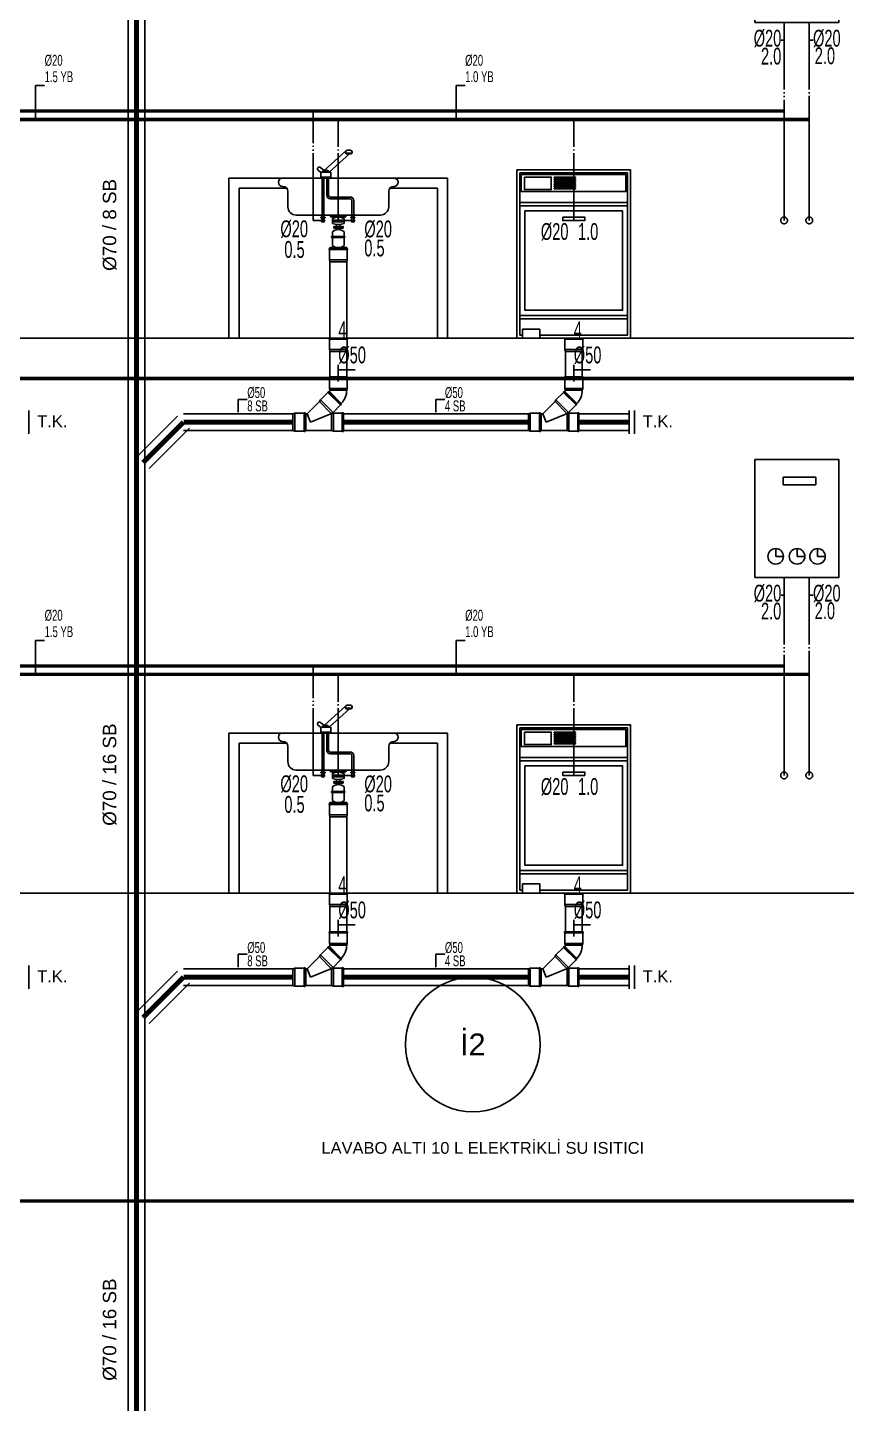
# Model space of a CAD drawing. Header units: centimetres. Extents: x -3952 to 22702, y 13298 to 16732.
# Drawn here: x 18395 to 18882, y 15197 to 16015 of the extents above; entities that cross this region are included whole.
import ezdxf
from ezdxf.enums import TextEntityAlignment as Align

# ---------------------------------------------------------------- set-up
doc = ezdxf.new("R2010")
doc.units = ezdxf.units.CM
for name, pattern in [('BASMA HATTI', [31, 25, -6]), ('PIS', [38, 30, -8]), ('SICAK', [4.6, 4, -0.15, 0.075, -0.15, 0.075, -0.15]), ('SOGUK', [4.375, 4, -0.15, 0.075, -0.15])]:
    doc.linetypes.add(name, pattern=pattern)
for name, color, linetype in [('MTY-CIHAZ', 135, 'Continuous'), ('MTY-PIS-SU-BORUSU', 6, 'PIS'), ('MTY-PISSU-CAP', 211, 'Continuous'), ('MTY-PISSU-KOLONNO', 211, 'Continuous'), ('MTY-PVC', 43, 'Continuous'), ('MTY-SEMA', 8, 'Continuous'), ('MTY-SICAKSU-BORU', 1, 'BASMA HATTI'), ('MTY-SOGUKSU-BORU', 5, 'Continuous'), ('MTY-TEFRIS', 15, 'Continuous'), ('MTY-TEMIZSU-CAP', 101, 'Continuous'), ('MTY-YUK-BIRIMI', 7, 'Continuous')]:
    doc.layers.add(name, color=color, linetype=linetype)
doc.styles.add('CAP', font='wturkce.SHX', dxfattribs={"width": 0.65})
doc.styles.add('MTY_CAP', font='wturkce.SHX', dxfattribs={"width": 0.65, "height": 20})
doc.styles.add('ROTAS', font='arial.ttf')

# ---------------------------------------------------------------- blocks, each defined once
blk = doc.blocks.new('EVIYE1 KOLON')
at = {"layer": 'MTY-PVC', "color": 43}
for p, q in [((-5.5, 53.32), (-5.5, 52.72)), ((-5.03, 53.32), (-5.5, 53.32)), ((-5.3, 52.72), (-5.5, 52.72)), ((5.3, 52.72), (-5.3, 52.72)), ((-5.3, 52.72), (-5.3, 46.46)), ((5, 53.32), (-5.03, 53.32)), ((5, 53.81), (-5, 53.81)), ((-5, 53.81), (-5, 53.32)), ((5.5, 53.32), (4.97, 53.32)), ((5, 53.81), (5, 53.32)), ((5.5, 52.72), (5.3, 52.72)), ((5.3, 52.72), (5.3, 46.46)), ((5.5, 53.32), (5.5, 52.72)), ((5.3, 46.46), (-5.3, 46.46)), ((-5.3, 46.46), (-5, 45.32)), ((5, 45.32), (-5, 45.32)), ((-5, 45.32), (-5, 0)), ((5.3, 46.46), (5, 45.32)), ((5, 45.32), (5, 0))]:
    blk.add_line(p, q, dxfattribs=at)
at = {"layer": 'MTY-SICAKSU-BORU', "linetype": 'SICAK', "ltscale": 10}
for p, q in [((-15, 69.92), (-15, 135)), ((-9.13, 69.92), (-15, 69.92))]:
    blk.add_line(p, q, dxfattribs=at)
at = {"layer": 'MTY-SOGUKSU-BORU', "linetype": 'SOGUK', "ltscale": 10}
for p, q in [((0, 70), (0, 130)), ((9.14, 69.92), (0, 70))]:
    blk.add_line(p, q, dxfattribs=at)
at = {"layer": 'MTY-TEFRIS', "color": 4}
for p, q in [((4.33, 111.2), (-8.43, 99.61)), ((6.58, 109.64), (-5.44, 98.72)), ((4.2, 109.98), (4.29, 110.82)), ((4.2, 109.98), (6.23, 109.98)), ((4.58, 109.98), (4.58, 109.64)), ((7.82, 109.98), (4.58, 109.98)), ((4.58, 109.64), (7.82, 109.64)), ((5.28, 111.72), (6.23, 111.72)), ((7.17, 111.72), (6.23, 111.72)), ((8.25, 109.98), (6.23, 109.98)), ((7.82, 109.64), (7.82, 109.98)), ((8.25, 109.98), (8.16, 110.82)), ((-11.94, 101.4), (-12.12, 101.2)), ((-12.01, 99.79), (-10.45, 98.47)), ((-8.36, 99.67), (-10.53, 101.52)), ((-4.38, 98.72), (-10.45, 98.72)), ((-10.45, 95.77), (-10.45, 98.72)), ((-9.34, 98.78), (-9.41, 98.72)), ((-8.36, 99.62), (-7.41, 99.62)), ((-6.47, 99.62), (-7.41, 99.62)), ((-4.38, 95.77), (-4.38, 98.72)), ((33.13, 95.2), (-33.13, 95.2)), ((-33.13, 90.2), (-33, 90.2)), ((-10.45, 95.77), (-4.38, 95.77)), ((-10, 95.77), (-10, 95.39)), ((-10, 95.39), (-4.8, 95.39)), ((-9.63, 95.39), (-9.63, 71.96)), ((-8.63, 95.39), (-8.63, 71.96)), ((-6.76, 95.39), (-6.76, 84.89)), ((-5.76, 95.39), (-5.76, 84.89)), ((-4.8, 95.39), (-4.8, 95.77)), ((33.13, 90.2), (33, 90.2)), ((-30, 87.2), (-30, 78.16)), ((-4.76, 83.89), (7.14, 83.89)), ((-4.76, 82.89), (7.14, 82.89)), ((8.14, 81.89), (8.14, 71.96)), ((9.14, 81.89), (9.14, 71.96)), ((30, 78.16), (30, 87.2)), ((-25, 73.16), (25, 73.16)), ((-10.38, 71.96), (-10.38, 71.58)), ((-9.13, 71.96), (-10.38, 71.96)), ((-10.38, 71.58), (-9.13, 71.58)), ((-9.63, 71.58), (-9.63, 69.92)), ((-9.63, 69.92), (-8.63, 69.92)), ((-9.13, 71.96), (-7.87, 71.96)), ((-7.87, 71.58), (-9.13, 71.58)), ((-8.63, 71.58), (-8.63, 69.92)), ((-7.87, 71.96), (-7.87, 71.58)), ((4.54, 73.16), (-4.54, 73.16)), ((-4.54, 73.16), (-4.54, 72.09)), ((-4.54, 72.09), (0, 72.09)), ((-3.49, 68.17), (-3.49, 71.17)), ((3.49, 70.09), (-3.49, 70.09)), ((3.49, 69.1), (-3.49, 69.1)), ((-2.75, 65.33), (-2.75, 66.46)), ((-2.75, 66.46), (2.86, 66.46)), ((2.86, 65.93), (-2.75, 65.93)), ((-1, 72.09), (-1, 71.78)), ((-1, 67.56), (-1, 66.46)), ((4.54, 72.09), (0, 72.09)), ((1, 72.09), (1, 71.78)), ((1, 67.56), (1, 66.46)), ((2.86, 66.46), (2.86, 65.33)), ((3.49, 68.17), (3.49, 71.17)), ((4.54, 73.16), (4.54, 72.09)), ((7.38, 71.96), (7.38, 71.58)), ((8.64, 71.96), (7.38, 71.96)), ((7.38, 71.58), (8.64, 71.58)), ((8.14, 71.58), (8.14, 69.92)), ((9.14, 69.92), (8.14, 69.92)), ((8.64, 71.96), (9.9, 71.96)), ((9.9, 71.58), (8.64, 71.58)), ((9.14, 71.58), (9.14, 69.92)), ((9.9, 71.96), (9.9, 71.58)), ((-3.95, 59.82), (-3.95, 60.41)), ((-3.95, 60.41), (3.82, 60.41)), ((3.82, 59.82), (-3.95, 59.82)), ((-3.49, 60.41), (-3.49, 63.23)), ((-3.49, 55.1), (-3.49, 59.82)), ((2.86, 65.33), (-2.75, 65.33)), ((-1, 65.33), (-1, 64.49)), ((1, 65.33), (1, 64.49)), ((3.49, 60.41), (3.49, 63.23)), ((3.49, 55.1), (3.49, 59.82)), ((3.82, 60.41), (3.82, 59.82))]:
    blk.add_line(p, q, dxfattribs=at)
at = {"layer": 'MTY-TEFRIS', "color": 2}
for p, q in [((-65, 95.2), (-65, 0)), ((59.11, 95.2), (-65, 95.2)), ((59.11, 95.2), (65, 95.2)), ((65, 95.2), (65, 0)), ((-59, 89.2), (-59, 0)), ((-30.76, 89.2), (-59, 89.2)), ((56.74, 89.2), (30.76, 89.2)), ((56.74, 89.2), (59, 89.2)), ((59, 89.2), (59, 0))]:
    blk.add_line(p, q, dxfattribs=at)
at = {"layer": 'MTY-TEFRIS', "color": 4}
for centre, radius, start, end in [((5.28, 110.72), 1, 90, 174.07007), ((7.17, 110.72), 1, 5.92993, 90), ((-11.36, 100.55), 1, 139.57371, 229.57371), ((-11.18, 100.76), 1, 49.57371, 139.57371), ((-8.36, 98.62), 1, 90, 174.07007), ((-6.47, 98.62), 1, 5.92993, 90), ((-33.13, 92.7), 2.5, 90, 270), ((-33, 87.2), 3, 0, 90), ((33, 87.2), 3, 90, 180), ((33.13, 92.7), 2.5, 270, 90), ((-4.76, 84.89), 2, 180, 270), ((-4.76, 84.89), 1, 180, 270), ((7.14, 81.89), 2, 0, 90), ((7.14, 81.89), 1, 0, 90), ((-25, 78.16), 5, 180, 270), ((25, 78.16), 5, 270, 0), ((-9.13, 69.92), 1, 119.88579, 60.11421), ((-9.13, 70), 0.506, 189.04535, 350.95465), ((0, 62.3), 9.53, 68.53271, 111.46729), ((0, 77.03), 9.53, 248.53271, 291.46729), ((8.64, 69.92), 1, 119.88579, 60.11421), ((8.64, 70), 0.506, 189.04535, 350.95465), ((0, 59.16), 5.35, 49.37058, 130.62942), ((0, 59.16), 5.35, 229.37058, 310.62942)]:
    blk.add_arc(centre, radius, start, end, dxfattribs=at)
at = {"layer": 'MTY-PISSU-CAP', "lineweight": -3, "ltscale": 100, "style": 'CAP', "width": 0.65}
blk.add_attdef('PSCP', text='', height=10, dxfattribs=at).set_placement((0, -10), align=Align.MIDDLE_LEFT)
at = {"layer": 'MTY-TEMIZSU-CAP', "color": 101, "style": 'CAP', "width": 0.65}
blk.add_attdef('SCCP', text='', height=10, dxfattribs=at).set_placement((-18, 65), align=Align.MIDDLE_RIGHT)
blk.add_attdef('SOCP', text='', height=10, dxfattribs=at).set_placement((15.46, 64.92), align=Align.MIDDLE_LEFT)
at = {"layer": 'MTY-YUK-BIRIMI', "color": 101, "style": 'CAP', "width": 0.65}
blk.add_attdef('SC', text='', height=10, dxfattribs=at).set_placement((-20, 52.74), align=Align.MIDDLE_RIGHT)
blk.add_attdef('SO', text='', height=10, dxfattribs=at).set_placement((15.46, 53.61), align=Align.MIDDLE_LEFT)
at = {"layer": 'MTY-YUK-BIRIMI', "color": 211, "lineweight": -3, "ltscale": 100, "style": 'CAP', "width": 0.65}
blk.add_attdef('PS', text='', height=10, dxfattribs=at).set_placement((0, 5), align=Align.MIDDLE_LEFT)
blk = doc.blocks.new('PVC CATAL SAG')
at = {"layer": 'MTY-PISSU-CAP', "lineweight": -3, "ltscale": 100}
for p, q in [((0, -15.84), (0, -25.84)), ((10, -18.89), (0, -18.89))]:
    blk.add_line(p, q, dxfattribs=at)
at = {"layer": 'MTY-PVC', "color": 43}
for p, q in [((-5.5, 0), (-5.5, -0.6)), ((5.5, 0), (-5.5, 0)), ((-5.3, -0.6), (-5.5, -0.6)), ((5.3, -0.6), (-5.3, -0.6)), ((-5.3, -0.6), (-5.3, -6.85)), ((5.3, -6.85), (-5.3, -6.85)), ((-5.3, -6.85), (-5, -7.99)), ((5, -7.99), (-5, -7.99)), ((-5, -7.99), (-5, -22.87)), ((5.3, -6.85), (5, -7.99)), ((5, -7.99), (5, -22.87)), ((5.5, -0.6), (5.3, -0.6)), ((5.3, -0.6), (5.3, -6.85)), ((5.5, 0), (5.5, -0.6)), ((-5.5, -23.03), (-5.5, -23.63)), ((-5.5, -23.03), (-4.97, -23.03)), ((-5.5, -23.63), (-5.3, -23.63)), ((-5.3, -23.63), (5.3, -23.63)), ((-5.3, -23.63), (-5.3, -29.88)), ((-5, -23.03), (5.03, -23.03)), ((5.03, -23.03), (5.5, -23.03)), ((5.3, -23.63), (5.5, -23.63)), ((5.3, -23.63), (5.3, -29.88)), ((5.5, -23.03), (5.5, -23.63)), ((-6.17, -32.27), (-10.59, -36.69)), ((-5.88, -31.7), (-6.31, -32.13)), ((-5.88, -31.7), (-6.31, -32.13)), ((-6.31, -32.13), (-6.17, -32.27)), ((-6.31, -32.13), (-6.17, -32.27)), ((-6.17, -32.27), (1.33, -39.76)), ((-5.88, -31.7), (-5.58, -32.01)), ((-5.88, -31.7), (-5.58, -32.01)), ((-5.29, -31.73), (-5.58, -32.01)), ((-5.58, -32.01), (1.54, -39.13)), ((-5.3, -29.88), (5.3, -29.88)), ((-5.3, -29.88), (-5, -31.02)), ((-5.29, -31.73), (1.78, -38.8)), ((-5, -31.02), (5, -31.02)), ((5.3, -29.88), (5, -31.02)), ((-11.15, -37.73), (-18.46, -45)), ((-10.59, -36.69), (-11.15, -37.73)), ((-11.15, -37.73), (-4.14, -44.75)), ((-10.59, -36.69), (-3.09, -44.18)), ((1.33, -39.76), (-3.09, -44.18)), ((1.33, -39.76), (1.47, -39.9)), ((1.33, -39.76), (1.47, -39.9)), ((1.89, -39.48), (1.47, -39.9)), ((1.89, -39.48), (1.47, -39.9)), ((1.78, -38.8), (1.5, -39.08)), ((1.5, -39.08), (1.89, -39.48)), ((1.5, -39.08), (1.89, -39.48)), ((-25.86, -44.7), (-27, -45)), ((-27, -55), (-27, -45)), ((-25.86, -55.3), (-25.86, -44.7)), ((-20.33, -44.7), (-25.86, -44.7)), ((-19.73, -44.5), (-20.33, -44.5)), ((-20.33, -44.7), (-20.33, -44.5)), ((-20.33, -55.3), (-20.33, -44.7)), ((-19.73, -45), (-19.73, -44.5)), ((-19.73, -55), (-19.73, -45)), ((-19.33, -45), (-19.73, -45)), ((-18.46, -45), (-19.33, -45)), ((-19.33, -45), (-19.33, -55)), ((-19.33, -45), (-19.33, -55)), ((-19.33, -55), (-19.33, -45)), ((-19.33, -45), (-19.33, -55)), ((-16.5, -50), (-18.46, -45)), ((-4.43, -45), (-16.5, -50)), ((-4.14, -44.75), (-4.43, -45)), ((-4.02, -45), (-4.42, -45)), ((-3.09, -44.18), (-4.14, -44.75)), ((-2.88, -44.7), (-4.02, -45)), ((-4.02, -45), (-4.02, -55)), ((2.4, -44.7), (-2.88, -44.7)), ((-2.88, -44.7), (-2.88, -55.3)), ((3, -44.5), (2.4, -44.5)), ((2.4, -44.5), (2.4, -44.7)), ((2.4, -44.7), (2.4, -55.3)), ((3, -44.5), (3, -45)), ((3, -45), (3, -55)), ((-25.86, -55.3), (-27, -55)), ((-20.33, -55.3), (-25.86, -55.3)), ((-20.33, -55.5), (-20.33, -55.3)), ((-19.73, -55.5), (-20.33, -55.5)), ((-19.73, -55.5), (-19.73, -55)), ((-19.33, -55), (-19.73, -55)), ((-4.02, -55), (-19.33, -55)), ((-2.88, -55.3), (-4.02, -55)), ((2.4, -55.3), (-2.88, -55.3)), ((2.4, -55.3), (2.4, -55.5)), ((3, -55.5), (2.4, -55.5)), ((3, -55), (3, -55.5))]:
    blk.add_line(p, q, dxfattribs=at)
for radius in [1, 11]:
    blk.add_arc((-6, -31.02), radius, 315, 0, dxfattribs=at)
blk = doc.blocks.new('BULASIK MAKINASI1 KOLON')
at = {"layer": 'MTY-SOGUKSU-BORU', "linetype": 'SOGUK', "ltscale": 10}
blk.add_line((0, 70), (0, 130), dxfattribs=at)
at = {"layer": 'MTY-TEFRIS', "color": 4}
for p, q in [((-32.01, 80.72), (32.01, 80.72)), ((-32.01, 78.63), (32.01, 78.63)), ((-32.01, 13.53), (32.01, 13.53)), ((-32.01, 11.44), (32.01, 11.44))]:
    blk.add_line(p, q, dxfattribs=at)
for points in [[(-33.81, 100), (33.81, 100), (33.81, 0), (-33.81, 0)], [(-20.26, 5.42), (-30.48, 5.42), (-30.48, 0), (-20.26, 0)]]:
    blk.add_lwpolyline(points, close=True, dxfattribs=at)
blk.add_lwpolyline([(-30.48, 1.8), (-32.01, 1.8), (-32.01, 98.2), (32.01, 98.2), (32.01, 1.8), (-20.26, 1.8)], dxfattribs=at)
at = {"layer": 'MTY-TEFRIS', "color": 2}
for points in [[(-31.19, 97.28), (30.96, 97.28), (30.96, 87.1), (-31.19, 87.1)], [(-29.31, 95.74), (-13.38, 95.74), (-13.38, 88.32), (-29.31, 88.32)], [(-11.61, 95.74), (0.92, 95.74), (0.92, 95.26), (-11.61, 95.26)], [(-11.61, 94.44), (0.92, 94.44), (0.92, 93.96), (-11.61, 93.96)], [(-11.61, 93.13), (0.92, 93.13), (0.92, 92.66), (-11.61, 92.66)], [(-11.61, 91.83), (0.92, 91.83), (0.92, 91.35), (-11.61, 91.35)], [(-11.61, 90.52), (0.92, 90.52), (0.92, 90.05), (-11.61, 90.05)], [(-11.61, 89.22), (0.92, 89.22), (0.92, 88.74), (-11.61, 88.74)], [(-29.02, 75.63), (29.02, 75.63), (29.02, 16.53), (-29.02, 16.53)], [(-6.53, 71.95), (6.53, 71.95), (6.53, 69.94), (-6.53, 69.94)]]:
    blk.add_lwpolyline(points, close=True, dxfattribs=at)
at = {"layer": 'MTY-PISSU-CAP', "lineweight": -3, "ltscale": 100, "style": 'CAP', "width": 0.65}
blk.add_attdef('PSCP', text='', height=10, dxfattribs=at).set_placement((0, -10), align=Align.MIDDLE_LEFT)
at = {"layer": 'MTY-TEMIZSU-CAP', "color": 101, "style": 'CAP', "width": 0.65}
blk.add_attdef('SOCP', text='', height=10, dxfattribs=at).set_placement((-3.17, 63.4), align=Align.MIDDLE_RIGHT)
at = {"layer": 'MTY-YUK-BIRIMI', "color": 101, "style": 'CAP', "width": 0.65}
blk.add_attdef('SO', text='', height=10, dxfattribs=at).set_placement((2.5, 63.4), align=Align.MIDDLE_LEFT)
at = {"layer": 'MTY-YUK-BIRIMI', "color": 211, "lineweight": -3, "ltscale": 100, "style": 'CAP', "width": 0.65}
blk.add_attdef('PS', text='', height=10, dxfattribs=at).set_placement((0, 5), align=Align.MIDDLE_LEFT)
blk = doc.blocks.new('MTY-PIS SU CAP SB')
at = {"layer": 'MTY-PISSU-CAP'}
for p, q in [((0.83, 1.17), (0, 1.17)), ((0, 1.17), (0, 0))]:
    blk.add_line(p, q, dxfattribs=at)
at = {"layer": 'MTY-PISSU-CAP', "style": 'MTY_CAP', "width": 0.65}
blk.add_attdef('PSCP_001', (0.83, 1.29), '', height=1, dxfattribs=at)
at = {"layer": 'MTY-YUK-BIRIMI', "color": 211, "style": 'MTY_CAP', "width": 0.65}
blk.add_attdef('PS_001', (0.83, 0.07), '', height=1, dxfattribs=at)
blk = doc.blocks.new('KOMBI1 KOLON')
at = {"layer": 'MTY-SICAKSU-BORU', "linetype": 'SICAK', "ltscale": 10}
for p in [(-15, 187.75), (-15, 135)]:
    blk.add_line(p, (-15, 70), dxfattribs=at)
blk.add_circle((-15, 70), 2, dxfattribs=at)
at = {"layer": 'MTY-SOGUKSU-BORU', "linetype": 'SOGUK', "ltscale": 10}
for p in [(0, 187.75), (0, 130)]:
    blk.add_line(p, (0, 70), dxfattribs=at)
blk.add_circle((0, 70), 2, dxfattribs=at)
at = {"layer": 'MTY-TEFRIS'}
for p, q in [((-19.97, 204.84), (-19.97, 200.22)), ((-7.25, 204.84), (-7.25, 200.22)), ((4.91, 204.84), (4.91, 200.22)), ((-19.97, 200.22), (-15.35, 200.22)), ((-7.25, 200.22), (-2.63, 200.22)), ((4.91, 200.22), (9.54, 200.22))]:
    blk.add_line(p, q, dxfattribs=at)
for points in [[(-32.4, 187.75), (17.6, 187.75), (17.6, 257.75), (-32.4, 257.75)], [(-15.48, 247.28), (3.88, 247.28), (3.88, 242.83), (-15.48, 242.83)]]:
    blk.add_lwpolyline(points, close=True, dxfattribs=at)
for centre in [(-19.97, 200.22), (-7.25, 200.22), (4.91, 200.22)]:
    blk.add_circle(centre, 4.62, dxfattribs=at)
at = {"layer": 'MTY-TEMIZSU-CAP', "color": 101}
for p, q in [((-15, 177.16), (-16.63, 177.16)), ((0, 177.16), (2.22, 177.16))]:
    blk.add_line(p, q, dxfattribs=at)
at = {"layer": 'MTY-TEMIZSU-CAP', "color": 101, "style": 'CAP', "width": 0.65}
blk.add_attdef('SCCP', text='', height=10, dxfattribs=at).set_placement((-16.63, 178.35), align=Align.MIDDLE_RIGHT)
blk.add_attdef('SOCP', text='', height=10, dxfattribs=at).set_placement((2.22, 178.34), align=Align.MIDDLE_LEFT)
at = {"layer": 'MTY-YUK-BIRIMI', "color": 101, "style": 'CAP', "width": 0.65}
blk.add_attdef('SC', text='', height=10, dxfattribs=at).set_placement((-16.63, 167.7), align=Align.MIDDLE_RIGHT)
blk.add_attdef('SO', text='', height=10, dxfattribs=at).set_placement((3.25, 167.91), align=Align.MIDDLE_LEFT)
blk = doc.blocks.new('MTY-TEMIZ SU CAP MB')
at = {"layer": 'MTY-TEMIZSU-CAP'}
for p, q in [((0.83, 3.1), (0, 3.1)), ((0, 3.1), (0, 0))]:
    blk.add_line(p, q, dxfattribs=at)
at = {"layer": 'MTY-TEMIZSU-CAP', "style": 'MTY_CAP', "width": 0.65}
for tag, p in [('SOCP_001', (0.83, 4.92)), ('SCCP_001', (0.83, 1.92))]:
    blk.add_attdef(tag, p, '', height=1, dxfattribs=at)
at = {"layer": 'MTY-YUK-BIRIMI', "color": 101, "style": 'MTY_CAP', "width": 0.65}
for tag, p in [('SO_001', (0.83, 3.42)), ('SC_001', (0.83, 0.42))]:
    blk.add_attdef(tag, p, '', height=1, dxfattribs=at)

msp = doc.modelspace()

# ---------------------------------------------------------------- linework, layer by layer
at = {"layer": 'MTY-PIS-SU-BORUSU', "const_width": 3}
for points in [[(18460, 15039.5), (18460, 16270)], [(18488, 15780), (18464, 15756)], [(18488, 15780), (18553, 15780)], [(18583, 15780), (18693, 15780)], [(18723, 15780), (18753, 15780)], [(18488, 15450), (18464, 15426)], [(18488, 15450), (18553, 15450)], [(18583, 15450), (18693, 15450)], [(18723, 15450), (18753, 15450)]]:
    msp.add_lwpolyline(points, dxfattribs=at)
at = {"layer": 'MTY-PISSU-KOLONNO'}
msp.add_circle((18660, 15410), 40, dxfattribs=at)
at = {"layer": 'MTY-PVC'}
for p, q in [((18455, 15039.5), (18455, 16270)), ((18465, 15039.5), (18465, 16270)), ((18396, 15773), (18396, 15787)), ((18484.46, 15783.54), (18460.46, 15759.54)), ((18488, 15785), (18553, 15785)), ((18583, 15785), (18693, 15785)), ((18723, 15785), (18753, 15785)), ((18753, 15773), (18753, 15787)), ((18756, 15773), (18756, 15787)), ((18491.54, 15776.46), (18467.54, 15752.46)), ((18488, 15775), (18553, 15775)), ((18583, 15775), (18693, 15775)), ((18723, 15775), (18753, 15775)), ((18396, 15443), (18396, 15457)), ((18753, 15443), (18753, 15457)), ((18756, 15443), (18756, 15457)), ((18484.46, 15453.54), (18460.46, 15429.54)), ((18488, 15455), (18553, 15455)), ((18583, 15455), (18693, 15455)), ((18723, 15455), (18753, 15455)), ((18491.54, 15446.46), (18467.54, 15422.46)), ((18488, 15445), (18553, 15445)), ((18583, 15445), (18693, 15445)), ((18723, 15445), (18753, 15445))]:
    msp.add_line(p, q, dxfattribs=at)
at = {"layer": 'MTY-SEMA'}
for points in [[(17040, 15830), (20590, 15830)], [(17040, 15500), (20590, 15500)]]:
    msp.add_lwpolyline(points, dxfattribs=at)
at = {"layer": 'MTY-SICAKSU-BORU', "const_width": 2}
for points in [[(18845, 15965), (17785, 15965)], [(18845, 15635), (17785, 15635)]]:
    msp.add_lwpolyline(points, dxfattribs=at)
at = {"layer": 'MTY-SOGUKSU-BORU', "const_width": 2}
for points in [[(17680, 15960), (18860, 15960)], [(17340, 15275), (17340, 15806), (19128, 15806), (19128, 15630), (19190, 15630)], [(17680, 15630), (18860, 15630)], [(17420, 15275), (17420, 15317), (19140, 15317), (19140, 15300), (19190, 15300)]]:
    msp.add_lwpolyline(points, dxfattribs=at)

# ---------------------------------------------------------------- block references
at = {"layer": 'MTY-TEFRIS'}
for name, p, values in [('KOMBI1 KOLON', (18860, 15830), {'SO': '2.0', 'SOCP': 'Ø20', 'SC': '2.0', 'SCCP': 'Ø20'}), ('EVIYE1 KOLON', (18580, 15830), {'SO': '0.5', 'SOCP': 'Ø20', 'SC': '0.5', 'SCCP': 'Ø20', 'PSCP': 'Ø50', 'PS': '4'}), ('BULASIK MAKINASI1 KOLON', (18720, 15830), {'SO': '1.0', 'SOCP': 'Ø20', 'PSCP': 'Ø50', 'PS': '4'}), ('KOMBI1 KOLON', (18860, 15500), {'SO': '2.0', 'SOCP': 'Ø20', 'SC': '2.0', 'SCCP': 'Ø20'}), ('EVIYE1 KOLON', (18580, 15500), {'SO': '0.5', 'SOCP': 'Ø20', 'SC': '0.5', 'SCCP': 'Ø20', 'PSCP': 'Ø50', 'PS': '4'}), ('BULASIK MAKINASI1 KOLON', (18720, 15500), {'SO': '1.0', 'SOCP': 'Ø20', 'PSCP': 'Ø50', 'PS': '4'})]:
    msp.add_blockref(name, p, dxfattribs=at).add_auto_attribs(values)
ref = msp.add_blockref('MTY-TEMIZ SU CAP MB', (18400, 15960), dxfattribs=dict(at, xscale=6.5, yscale=6.5))
ref.add_attrib('SO_001', '1.5 YB', (18405.42, 15982.21), dxfattribs={"layer": 'MTY-YUK-BIRIMI', "color": 101, "height": 6.5, "style": 'MTY_CAP', "width": 0.65})
ref.add_attrib('SOCP_001', 'Ø20', (18405.42, 15991.96), dxfattribs={"layer": 'MTY-TEMIZSU-CAP', "height": 6.5, "style": 'MTY_CAP', "width": 0.65})
ref = msp.add_blockref('MTY-TEMIZ SU CAP MB', (18650, 15960), dxfattribs=dict(at, xscale=6.5, yscale=6.5))
ref.add_attrib('SO_001', '1.0 YB', (18655.42, 15982.21), dxfattribs={"layer": 'MTY-YUK-BIRIMI', "color": 101, "height": 6.5, "style": 'MTY_CAP', "width": 0.65})
ref.add_attrib('SOCP_001', 'Ø20', (18655.42, 15991.96), dxfattribs={"layer": 'MTY-TEMIZSU-CAP', "height": 6.5, "style": 'MTY_CAP', "width": 0.65})
for p in [(18580, 15830), (18720, 15830), (18580, 15500), (18720, 15500)]:
    msp.add_blockref('PVC CATAL SAG', p, dxfattribs=at)
at = {"layer": 'MTY-TEFRIS', "xscale": 6.5, "yscale": 6.5}
for p, values in [((18520.5, 15786), {'PSCP_001': 'Ø50', 'PS_001': '8 SB'}), ((18638, 15786), {'PSCP_001': 'Ø50', 'PS_001': '4 SB'}), ((18520.5, 15456), {'PSCP_001': 'Ø50', 'PS_001': '8 SB'}), ((18638, 15456), {'PSCP_001': 'Ø50', 'PS_001': '4 SB'})]:
    msp.add_blockref('MTY-PIS SU CAP SB', p, dxfattribs=at).add_auto_attribs(values)
at = {"layer": 'MTY-TEFRIS'}
ref = msp.add_blockref('MTY-TEMIZ SU CAP MB', (18400, 15630), dxfattribs=dict(at, xscale=6.5, yscale=6.5))
ref.add_attrib('SO_001', '1.5 YB', (18405.42, 15652.21), dxfattribs={"layer": 'MTY-YUK-BIRIMI', "color": 101, "height": 6.5, "style": 'MTY_CAP', "width": 0.65})
ref.add_attrib('SOCP_001', 'Ø20', (18405.42, 15661.96), dxfattribs={"layer": 'MTY-TEMIZSU-CAP', "height": 6.5, "style": 'MTY_CAP', "width": 0.65})
ref = msp.add_blockref('MTY-TEMIZ SU CAP MB', (18650, 15630), dxfattribs=dict(at, xscale=6.5, yscale=6.5))
ref.add_attrib('SO_001', '1.0 YB', (18655.42, 15652.21), dxfattribs={"layer": 'MTY-YUK-BIRIMI', "color": 101, "height": 6.5, "style": 'MTY_CAP', "width": 0.65})
ref.add_attrib('SOCP_001', 'Ø20', (18655.42, 15661.96), dxfattribs={"layer": 'MTY-TEMIZSU-CAP', "height": 6.5, "style": 'MTY_CAP', "width": 0.65})

# ---------------------------------------------------------------- texts
at = {"layer": 'MTY-CIHAZ', "style": 'ROTAS'}
msp.add_text('LAVABO ALTI 10 L ELEKTRİKLİ SU ISITICI', height=7, dxfattribs=at).set_placement((18570, 15345))
at = {"layer": 'MTY-PISSU-CAP', "style": 'ROTAS'}
for s, p in [('Ø70 / 8 SB', (18448, 15870)), ('Ø70 / 16 SB', (18448, 15540)), ('Ø70 / 16 SB', (18448, 15210))]:
    msp.add_text(s, height=8, rotation=90, dxfattribs=at).set_placement(p)
for p in [(18401, 15777), (18761, 15777), (18401, 15447), (18761, 15447)]:
    msp.add_text('T.K.', height=7, dxfattribs=at).set_placement(p)
at = {"layer": 'MTY-PISSU-KOLONNO', "style": 'ROTAS'}
msp.add_text('İ2', height=13, dxfattribs=at).set_placement((18660, 15410), align=Align.MIDDLE_CENTER)

doc.saveas('drawing.dxf')
